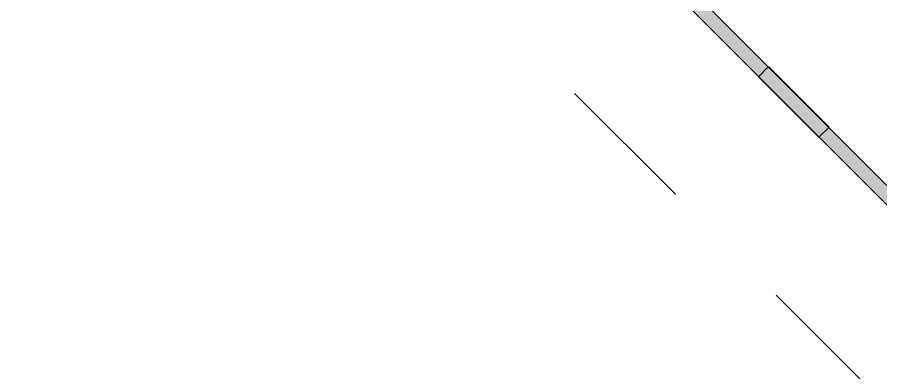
# Model space of a CAD drawing. Header units: millimetres. Extents: x -1 to 276, y -26 to 224.
# Drawn here: x 125.907 to 127.42, y 44.742 to 45.365 of the extents above; entities that cross this region are included whole.
import ezdxf

# ---------------------------------------------------------------- set-up
doc = ezdxf.new("R2010")
doc.units = ezdxf.units.MM
doc.linetypes.add('DASHED', pattern=[0.5, 0.25, -0.25])
for name, color, linetype in [('CONTACT_PAD', 7, 'Continuous'), ('FINGER_BASE', 7, 'Continuous'), ('RINGS', 1, 'DASHED')]:
    doc.layers.add(name, color=color, linetype=linetype)

msp = doc.modelspace()

# ---------------------------------------------------------------- hatches: boundary and pattern name
at = {"layer": 'FINGER_BASE'}
msp.add_hatch(color=7, dxfattribs=at).paths.add_polyline_path([(121.82483, 50.67605), (128.57705, 43.92383), (128.56455, 43.90218), (121.80318, 50.66355), (121.82483, 50.67605)])

# ---------------------------------------------------------------- linework, layer by layer
at = {"layer": 'CONTACT_PAD'}
msp.add_lwpolyline([(127.32941, 45.17268), (127.22335, 45.27874), (127.20567, 45.26106), (127.31173, 45.155), (127.32941, 45.17268)], dxfattribs=at)
at = {"layer": 'FINGER_BASE'}
msp.add_lwpolyline([(121.82483, 50.67605), (128.57705, 43.92383), (128.56455, 43.90218), (121.80318, 50.66355), (121.82483, 50.67605)], dxfattribs=at)
at = {"layer": 'RINGS', "linetype": 'DASHED'}
msp.add_line((121.58009, 50.53475), (128.43575, 43.67909), dxfattribs=at)
at = {"layer": 'RINGS'}
msp.add_circle((137.80075, 59.89975), 16.63, dxfattribs=at)
at = {"layer": 'RINGS', "linetype": 'DASHED'}
msp.add_arc((137.80075, 59.89975), 18.73, 240, 210, dxfattribs=at)

doc.saveas('drawing.dxf')
